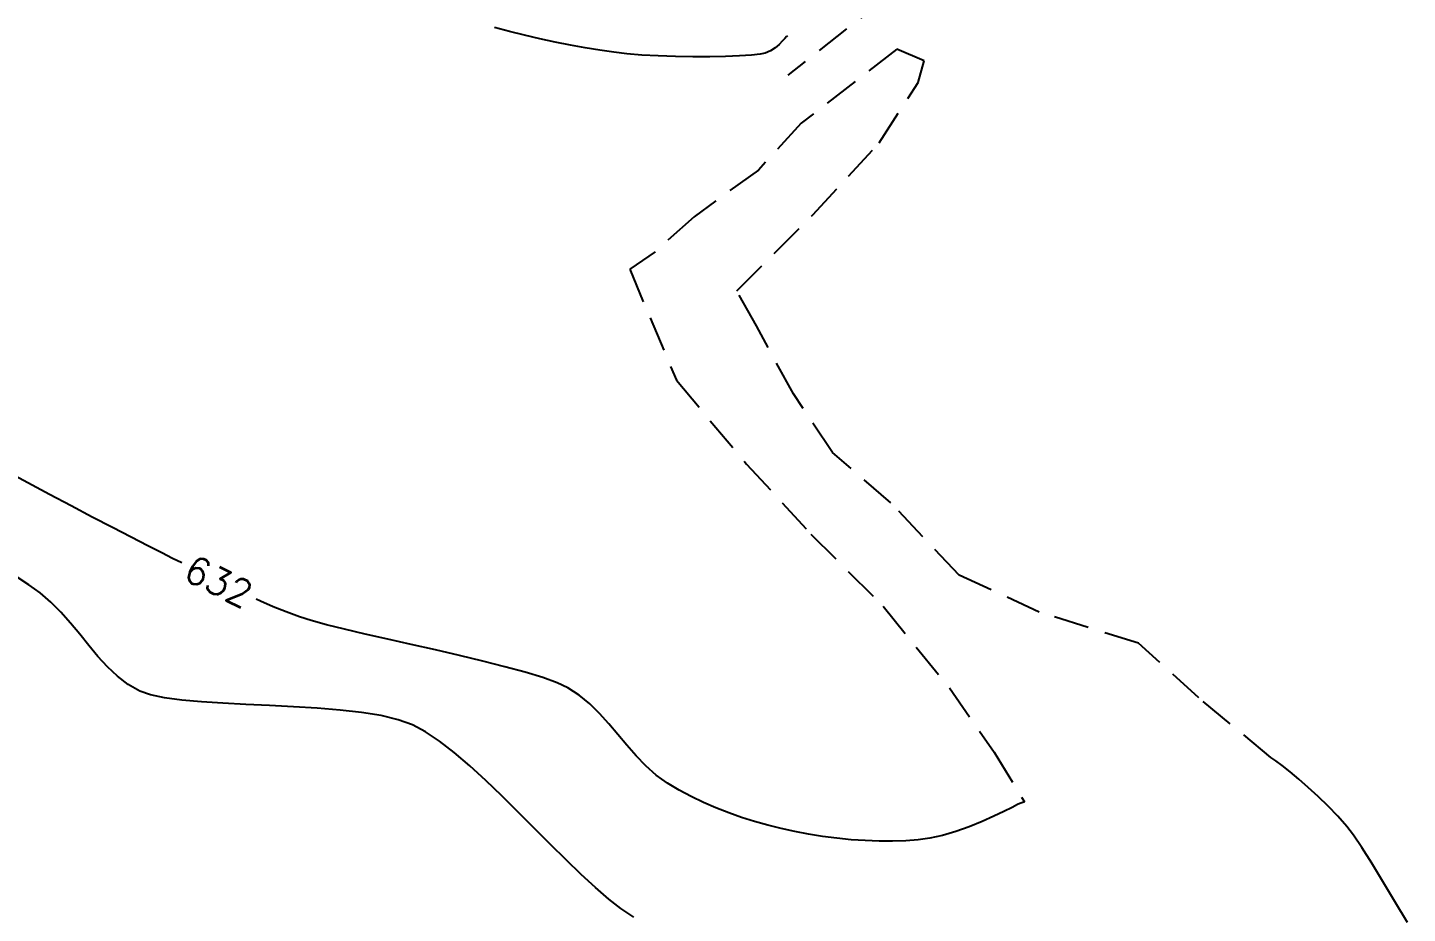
# Model space of a CAD drawing. Header units: feet. Extents: x 26064 to 27719, y 16802 to 28989.
# Drawn here: x 26317.5 to 26440.3, y 17621.1 to 17699.9 of the extents above; entities that cross this region are included whole.
import ezdxf

# ---------------------------------------------------------------- set-up
doc = ezdxf.new("R2010")
doc.units = ezdxf.units.FT
doc.header["$LTSCALE"] = 50
doc.header["$MEASUREMENT"] = 0
doc.linetypes.add('HIDN25', pattern=[0.0938, 0.0625, -0.0313])
doc.layers.add('CONT-MNR', color=55, linetype='HIDN25')
doc.styles.add('l60', font='simplex', dxfattribs={"height": 2.4})

msp = doc.modelspace()

# ---------------------------------------------------------------- linework, layer by layer
at = {"layer": 'CONT-MNR', "color": 7}
for p, q in [((26394.07954, 17702.66971, 631), (26385.16232, 17695.67489, 631)), ((26360.38682, 17699.54449, 631), (26359.06966, 17699.89403, 631)), ((26361.73289, 17699.21036, 631), (26360.38682, 17699.54449, 631)), ((26363.09444, 17698.89476, 631), (26361.73289, 17699.21036, 631)), ((26364.45801, 17698.60086, 631), (26363.09444, 17698.89476, 631)), ((26384.88203, 17698.92504, 631), (26384.66065, 17698.69084, 631)), ((26385.12234, 17699.17525, 631), (26385.0396, 17699.09009, 631)), ((26370.83583, 17697.56672, 631), (26369.66375, 17697.70501, 631)), ((26372.16716, 17697.45371, 631), (26370.83583, 17697.56672, 631)), ((26373.62649, 17697.37372, 631), (26372.16716, 17697.45371, 631)), ((26382.68446, 17697.51731, 631), (26381.90956, 17697.43985, 631)), ((26383.13583, 17697.60672, 631), (26382.68446, 17697.51731, 631)), ((26394.84421, 17697.96401, 632), (26386.34704, 17691.38003, 632)), ((26397.27196, 17696.92446, 632), (26394.84421, 17697.96401, 632)), ((26378.208, 17697.30558, 631), (26376.70335, 17697.30229, 631)), ((26380.86755, 17697.37699, 631), (26379.61488, 17697.33136, 631)), ((26396.7517, 17695.01857, 632), (26397.27196, 17696.92446, 632)), ((26393.28348, 17689.64742, 632), (26396.7517, 17695.01857, 632)), ((26386.34704, 17691.38003, 632), (26382.532, 17687.22173, 632)), ((26387.3875, 17683.23668, 632), (26393.28348, 17689.64742, 632)), ((26382.532, 17687.22173, 632), (26376.80946, 17683.06341, 632)), ((26376.80946, 17683.06341, 632), (26373.34124, 17679.94469, 632)), ((26380.62451, 17676.47943, 632), (26387.3875, 17683.23668, 632)), ((26373.34124, 17679.94469, 632), (26371.08687, 17678.38532, 632)), ((26371.08687, 17678.38532, 632), (26375.24873, 17668.50932, 632)), ((26382.35862, 17673.36068, 632), (26380.62451, 17676.47943, 632)), ((26385.65339, 17667.2965, 632), (26382.35862, 17673.36068, 632)), ((26375.24873, 17668.50932, 632), (26381.49153, 17661.05904, 632)), ((26389.12161, 17662.09862, 632), (26385.65339, 17667.2965, 632)), ((26394.32395, 17657.59378, 632), (26389.12161, 17662.09862, 632)), ((26381.49153, 17661.05904, 632), (26387.21412, 17654.82158, 632)), ((26319.45801, 17658.3514, 632), (26317.54108, 17659.38557, 632)), ((26323.27211, 17656.33764, 632), (26321.38453, 17657.32797, 632)), ((26400.3933, 17651.18304, 632), (26394.32395, 17657.59378, 632)), ((26325.07224, 17655.40276, 632), (26323.27211, 17656.33764, 632)), ((26328.21606, 17653.78871, 632), (26326.7364, 17654.54566, 632)), ((26387.21412, 17654.82158, 632), (26393.6303, 17648.41085, 632)), ((26329.46272, 17653.15425, 632), (26328.21606, 17653.78871, 632)), ((26330.42784, 17652.66463, 632), (26329.46272, 17653.15425, 632)), ((26331.22987, 17652.25701, 632), (26330.42784, 17652.66463, 632)), ((26407.50318, 17647.89105, 632), (26400.3933, 17651.18304, 632)), ((26338.24272, 17648.84773, 632), (26337.85393, 17649.02254, 632)), ((26340.53965, 17647.89555, 632), (26339.38255, 17648.36073, 632)), ((26393.6303, 17648.41085, 632), (26399.52628, 17641.1338, 632)), ((26344.10223, 17646.76084, 632), (26342.74811, 17647.12747, 632)), ((26416.34711, 17645.11886, 632), (26407.50318, 17647.89105, 632)), ((26322.96431, 17644.92058, 633), (26322.15497, 17645.91818, 633)), ((26421.72289, 17640.2675, 632), (26416.34711, 17645.11886, 632)), ((26355.94566, 17644.02018, 632), (26353.80425, 17644.51563, 632)), ((26358.02564, 17643.52125, 632), (26355.94566, 17644.02018, 632)), ((26326.47119, 17641.44521, 633), (26325.51736, 17642.18088, 633)), ((26327.50698, 17640.84491, 633), (26326.47119, 17641.44521, 633)), ((26366.595, 17640.49284, 632), (26365.57784, 17641.15463, 632)), ((26399.52628, 17641.1338, 632), (26403.5147, 17635.41613, 632)), ((26329.71561, 17640.25251, 633), (26328.45396, 17640.51219, 633)), ((26331.24344, 17640.0522, 633), (26329.71561, 17640.25251, 633)), ((26367.52999, 17639.71879, 632), (26366.595, 17640.49284, 632)), ((26428.13225, 17634.96008, 632), (26421.72289, 17640.2675, 632)), ((26341.17922, 17639.46372, 633), (26339.04741, 17639.57183, 633)), ((26347.23314, 17638.9498, 633), (26345.32055, 17639.16635, 633)), ((26369.23301, 17637.9402, 632), (26368.4027, 17638.85905, 632)), ((26370.0408, 17636.98884, 632), (26369.23301, 17637.9402, 632)), ((26354.16061, 17636.40587, 633), (26352.91429, 17637.24562, 633)), ((26355.48013, 17635.37969, 633), (26354.16061, 17636.40587, 633)), ((26370.84596, 17636.03153, 632), (26370.0408, 17636.98884, 632)), ((26356.85706, 17634.20108, 633), (26355.48013, 17635.37969, 633)), ((26372.52788, 17634.20545, 632), (26371.66835, 17635.09488, 632)), ((26403.5147, 17635.41613, 632), (26406.19758, 17630.99166, 632)), ((26358.2756, 17632.90407, 633), (26356.85706, 17634.20108, 633)), ((26374.43784, 17632.67463, 632), (26373.44441, 17633.38984, 632)), ((26361.17426, 17630.09087, 633), (26359.71993, 17631.52266, 633)), ((26377.65142, 17630.93856, 632), (26376.55926, 17631.4675, 632)), ((26433.22296, 17630.61763, 632), (26432.33937, 17631.47716, 632)), ((26362.62278, 17628.64272, 633), (26361.17426, 17630.09087, 633)), ((26404.38528, 17630.14601, 632), (26403.48031, 17629.71736, 632)), ((26405.79784, 17630.85463, 632), (26405.59024, 17630.75096, 632)), ((26405.96062, 17630.91355, 632), (26405.79784, 17630.85463, 632)), ((26406.15147, 17630.97736, 632), (26406.07007, 17630.95115, 632)), ((26403.48031, 17629.71736, 632), (26402.43524, 17629.25299, 632)), ((26385.76784, 17628.36463, 632), (26384.56655, 17628.63124, 632)), ((26386.99206, 17628.12848, 632), (26385.76784, 17628.36463, 632)), ((26389.50901, 17627.76252, 632), (26388.24312, 17627.92725, 632)), ((26396.74403, 17627.62945, 632), (26395.64107, 17627.54187, 632)), ((26398.92139, 17628.00873, 632), (26397.77784, 17627.76463, 632)), ((26400.1096, 17628.36237, 632), (26398.92139, 17628.00873, 632)), ((26436.22714, 17626.93007, 632), (26435.48457, 17628.04081, 632)), ((26365.43919, 17625.83337, 633), (26364.04969, 17627.21222, 633)), ((26437.10156, 17625.53914, 632), (26436.22714, 17626.93007, 632)), ((26366.77547, 17624.54021, 633), (26365.43919, 17625.83337, 633)), ((26439.14992, 17622.1437, 632), (26438.08382, 17623.92477, 632)), ((26370.30698, 17621.51491, 633), (26369.22517, 17622.34696, 633))]:
    msp.add_line(p, q, dxfattribs=at)
at = {"layer": 'CONT-MNR', "color": 7, "extrusion": (0.714348, -0.699791, 0)}
msp.add_line((26384.66065, 17698.69084, 631), (26384.37984, 17698.40419, 631), dxfattribs=at)
at = {"layer": 'CONT-MNR', "color": 7, "extrusion": (0.723326, -0.690506, 0)}
msp.add_line((26385.0396, 17699.09009, 631), (26384.88203, 17698.92504, 631), dxfattribs=at)
at = {"layer": 'CONT-MNR', "color": 7, "extrusion": (-0.195168, -0.98077, 0)}
msp.add_line((26365.81017, 17698.33179, 631), (26364.45801, 17698.60086, 631), dxfattribs=at)
at = {"layer": 'CONT-MNR', "color": 7, "extrusion": (-0.178718, -0.9839, 0)}
msp.add_line((26367.13747, 17698.09069, 631), (26365.81017, 17698.33179, 631), dxfattribs=at)
at = {"layer": 'CONT-MNR', "color": 7, "extrusion": (-0.160776, -0.986991, 0)}
msp.add_line((26368.42648, 17697.88072, 631), (26367.13747, 17698.09069, 631), dxfattribs=at)
at = {"layer": 'CONT-MNR', "color": 7, "extrusion": (-0.140601, -0.990066, 0)}
msp.add_line((26369.66375, 17697.70501, 631), (26368.42648, 17697.88072, 631), dxfattribs=at)
at = {"layer": 'CONT-MNR', "color": 7, "extrusion": (0.060217, -0.998185, 0)}
msp.add_line((26381.90956, 17697.43985, 631), (26380.86755, 17697.37699, 631), dxfattribs=at)
at = {"layer": 'CONT-MNR', "color": 7, "extrusion": (0.40514, -0.914254, 0)}
msp.add_line((26383.62166, 17697.822, 631), (26383.13583, 17697.60672, 631), dxfattribs=at)
at = {"layer": 'CONT-MNR', "color": 7, "extrusion": (0.55327, -0.833002, 0)}
msp.add_line((26384.02288, 17698.08849, 631), (26383.62166, 17697.822, 631), dxfattribs=at)
at = {"layer": 'CONT-MNR', "color": 7, "extrusion": (0.662483, -0.749077, 0)}
msp.add_line((26384.37984, 17698.40419, 631), (26384.02288, 17698.08849, 631), dxfattribs=at)
at = {"layer": 'CONT-MNR', "color": 7, "extrusion": (-0.032379, -0.999476, 0)}
msp.add_line((26375.15736, 17697.32413, 631), (26373.62649, 17697.37372, 631), dxfattribs=at)
at = {"layer": 'CONT-MNR', "color": 7, "extrusion": (-0.014123, -0.9999, 0)}
msp.add_line((26376.70335, 17697.30229, 631), (26375.15736, 17697.32413, 631), dxfattribs=at)
at = {"layer": 'CONT-MNR', "color": 7, "extrusion": (0.01832, -0.999832, 0)}
msp.add_line((26379.61488, 17697.33136, 631), (26378.208, 17697.30558, 631), dxfattribs=at)
at = {"layer": 'CONT-MNR', "color": 7, "extrusion": (-0.481994, -0.876175, 0)}
msp.add_line((26317.54108, 17659.38557, 632), (26315.68225, 17660.40813, 632), dxfattribs=at)
at = {"layer": 'CONT-MNR', "color": 7, "extrusion": (-0.469142, -0.883123, 0)}
msp.add_line((26321.38453, 17657.32797, 632), (26319.45801, 17658.3514, 632), dxfattribs=at)
at = {"layer": 'CONT-MNR', "color": 7, "extrusion": (-0.457873, -0.889018, 0)}
msp.add_line((26326.7364, 17654.54566, 632), (26325.07224, 17655.40276, 632), dxfattribs=at)
at = {"layer": 'CONT-MNR', "color": 7, "extrusion": (0.554959, 0.831878, 0)}
msp.add_line((26317.63058, 17650.3167, 633), (26316.60609, 17651.00015, 633), dxfattribs=at)
at = {"layer": 'CONT-MNR', "color": 7, "extrusion": (0.588098, 0.80879, 0)}
msp.add_line((26318.63698, 17649.58491, 633), (26317.63058, 17650.3167, 633), dxfattribs=at)
at = {"layer": 'CONT-MNR', "color": 7, "extrusion": (-0.646578, -0.762848, 0)}
msp.add_line((26319.59525, 17648.77269, 633), (26318.63698, 17649.58491, 633), dxfattribs=at)
at = {"layer": 'CONT-MNR', "color": 7, "extrusion": (0.709848, 0.704355, 0)}
msp.add_line((26320.48878, 17647.87219, 633), (26319.59525, 17648.77269, 633), dxfattribs=at)
at = {"layer": 'CONT-MNR', "color": 7, "extrusion": (-0.392903, -0.91958, 0)}
msp.add_line((26339.38255, 17648.36073, 632), (26338.24272, 17648.84773, 632), dxfattribs=at)
at = {"layer": 'CONT-MNR', "color": 7, "extrusion": (0.750093, 0.661333, 0)}
msp.add_line((26321.33591, 17646.91137, 633), (26320.48878, 17647.87219, 633), dxfattribs=at)
at = {"layer": 'CONT-MNR', "color": 7, "extrusion": (-0.350498, -0.936564, 0)}
msp.add_line((26341.71784, 17647.45463, 632), (26340.53965, 17647.89555, 632), dxfattribs=at)
at = {"layer": 'CONT-MNR', "color": 7, "extrusion": (0.302652, 0.953101, 0)}
msp.add_line((26342.74811, 17647.12747, 632), (26341.71784, 17647.45463, 632), dxfattribs=at)
at = {"layer": 'CONT-MNR', "color": 7, "extrusion": (0.771495, 0.636235, 0)}
msp.add_line((26322.15497, 17645.91818, 633), (26321.33591, 17646.91137, 633), dxfattribs=at)
at = {"layer": 'CONT-MNR', "color": 7, "extrusion": (-0.239846, -0.970811, 0)}
msp.add_line((26345.72517, 17646.35988, 632), (26344.10223, 17646.76084, 632), dxfattribs=at)
at = {"layer": 'CONT-MNR', "color": 7, "extrusion": (-0.228023, -0.973656, 0)}
msp.add_line((26347.56188, 17645.92974, 632), (26345.72517, 17646.35988, 632), dxfattribs=at)
at = {"layer": 'CONT-MNR', "color": 7, "extrusion": (-0.221935, -0.975061, 0)}
msp.add_line((26349.55732, 17645.47555, 632), (26347.56188, 17645.92974, 632), dxfattribs=at)
at = {"layer": 'CONT-MNR', "color": 7, "extrusion": (0.765804, 0.643075, 0)}
msp.add_line((26323.78227, 17643.94652, 633), (26322.96431, 17644.92058, 633), dxfattribs=at)
at = {"layer": 'CONT-MNR', "color": 7, "extrusion": (-0.219857, -0.975532, 0)}
msp.add_line((26351.65646, 17645.00247, 632), (26349.55732, 17645.47555, 632), dxfattribs=at)
at = {"layer": 'CONT-MNR', "color": 7, "extrusion": (-0.221062, -0.97526, 0)}
msp.add_line((26353.80425, 17644.51563, 632), (26351.65646, 17645.00247, 632), dxfattribs=at)
at = {"layer": 'CONT-MNR', "color": 7, "extrusion": (0.73746, 0.675391, 0)}
msp.add_line((26324.62717, 17643.02397, 633), (26323.78227, 17643.94652, 633), dxfattribs=at)
at = {"layer": 'CONT-MNR', "color": 7, "extrusion": (-0.245493, -0.969398, 0)}
msp.add_line((26359.98916, 17643.02401, 632), (26358.02564, 17643.52125, 632), dxfattribs=at)
at = {"layer": 'CONT-MNR', "color": 7, "extrusion": (-0.687636, -0.726055, 0)}
msp.add_line((26325.51736, 17642.18088, 633), (26324.62717, 17643.02397, 633), dxfattribs=at)
at = {"layer": 'CONT-MNR', "color": 7, "extrusion": (-0.263967, -0.964532, 0)}
msp.add_line((26361.78118, 17642.53358, 632), (26359.98916, 17643.02401, 632), dxfattribs=at)
at = {"layer": 'CONT-MNR', "color": 7, "extrusion": (-0.29229, -0.95633, 0)}
msp.add_line((26363.34666, 17642.05511, 632), (26361.78118, 17642.53358, 632), dxfattribs=at)
at = {"layer": 'CONT-MNR', "color": 7, "extrusion": (-0.338175, -0.941083, 0)}
msp.add_line((26364.63056, 17641.59374, 632), (26363.34666, 17642.05511, 632), dxfattribs=at)
at = {"layer": 'CONT-MNR', "color": 7, "extrusion": (-0.420566, -0.907262, 0)}
msp.add_line((26365.57784, 17641.15463, 632), (26364.63056, 17641.59374, 632), dxfattribs=at)
at = {"layer": 'CONT-MNR', "color": 7, "extrusion": (-0.33148, -0.943462, 0)}
msp.add_line((26328.45396, 17640.51219, 633), (26327.50698, 17640.84491, 633), dxfattribs=at)
at = {"layer": 'CONT-MNR', "color": 7, "extrusion": (-0.088208, -0.996102, 0)}
msp.add_line((26332.98901, 17639.89762, 633), (26331.24344, 17640.0522, 633), dxfattribs=at)
at = {"layer": 'CONT-MNR', "color": 7, "extrusion": (-0.063838, -0.99796, 0)}
msp.add_line((26334.90384, 17639.77513, 633), (26332.98901, 17639.89762, 633), dxfattribs=at)
at = {"layer": 'CONT-MNR', "color": 7, "extrusion": (-0.051048, -0.998696, 0)}
msp.add_line((26336.93946, 17639.67108, 633), (26334.90384, 17639.77513, 633), dxfattribs=at)
at = {"layer": 'CONT-MNR', "color": 7, "extrusion": (-0.047034, -0.998893, 0)}
msp.add_line((26339.04741, 17639.57183, 633), (26336.93946, 17639.67108, 633), dxfattribs=at)
at = {"layer": 'CONT-MNR', "color": 7, "extrusion": (-0.061864, -0.998085, 0)}
msp.add_line((26343.28643, 17639.33311, 633), (26341.17922, 17639.46372, 633), dxfattribs=at)
at = {"layer": 'CONT-MNR', "color": 7, "extrusion": (-0.081706, -0.996656, 0)}
msp.add_line((26345.32055, 17639.16635, 633), (26343.28643, 17639.33311, 633), dxfattribs=at)
at = {"layer": 'CONT-MNR', "color": 7, "extrusion": (-0.158642, -0.987336, 0)}
msp.add_line((26348.97572, 17638.6698, 633), (26347.23314, 17638.9498, 633), dxfattribs=at)
at = {"layer": 'CONT-MNR', "color": 7, "extrusion": (-0.228112, -0.973635, 0)}
msp.add_line((26350.49982, 17638.31272, 633), (26348.97572, 17638.6698, 633), dxfattribs=at)
at = {"layer": 'CONT-MNR', "color": 7, "extrusion": (-0.701794, -0.71238, 0)}
msp.add_line((26368.4027, 17638.85905, 632), (26367.52999, 17639.71879, 632), dxfattribs=at)
at = {"layer": 'CONT-MNR', "color": 7, "extrusion": (0.335558, 0.94202, 0)}
msp.add_line((26351.75698, 17637.86491, 633), (26350.49982, 17638.31272, 633), dxfattribs=at)
at = {"layer": 'CONT-MNR', "color": 7, "extrusion": (-0.471812, -0.881699, 0)}
msp.add_line((26352.91429, 17637.24562, 633), (26351.75698, 17637.86491, 633), dxfattribs=at)
at = {"layer": 'CONT-MNR', "color": 7, "extrusion": (0.751453, 0.659787, 0)}
msp.add_line((26371.66835, 17635.09488, 632), (26370.84596, 17636.03153, 632), dxfattribs=at)
at = {"layer": 'CONT-MNR', "color": 7, "extrusion": (-0.563195, -0.826324, 0)}
msp.add_line((26428.565, 17634.66513, 632), (26428.13225, 17634.96008, 632), dxfattribs=at)
at = {"layer": 'CONT-MNR', "color": 7, "extrusion": (0.66478, 0.74704, 0)}
msp.add_line((26373.44441, 17633.38984, 632), (26372.52788, 17634.20545, 632), dxfattribs=at)
at = {"layer": 'CONT-MNR', "color": 7, "extrusion": (0.599499, 0.800375, 0)}
msp.add_line((26429.14196, 17634.23298, 632), (26428.565, 17634.66513, 632), dxfattribs=at)
at = {"layer": 'CONT-MNR', "color": 7, "extrusion": (-0.622826, -0.78236, 0)}
msp.add_line((26429.83551, 17633.68085, 632), (26429.14196, 17634.23298, 632), dxfattribs=at)
at = {"layer": 'CONT-MNR', "color": 7, "extrusion": (-0.641777, -0.766891, 0)}
msp.add_line((26430.61801, 17633.02601, 632), (26429.83551, 17633.68085, 632), dxfattribs=at)
at = {"layer": 'CONT-MNR', "color": 7, "extrusion": (-0.691189, -0.722674, 0)}
msp.add_line((26359.71993, 17631.52266, 633), (26358.2756, 17632.90407, 633), dxfattribs=at)
at = {"layer": 'CONT-MNR', "color": 7, "extrusion": (-0.514196, -0.857673, 0)}
msp.add_line((26375.48765, 17632.04524, 632), (26374.43784, 17632.67463, 632), dxfattribs=at)
at = {"layer": 'CONT-MNR', "color": 7, "extrusion": (-0.659495, -0.751709, 0)}
msp.add_line((26431.46184, 17632.2857, 632), (26430.61801, 17633.02601, 632), dxfattribs=at)
at = {"layer": 'CONT-MNR', "color": 7, "extrusion": (-0.474562, -0.880222, 0)}
msp.add_line((26376.55926, 17631.4675, 632), (26375.48765, 17632.04524, 632), dxfattribs=at)
at = {"layer": 'CONT-MNR', "color": 7, "extrusion": (-0.677609, -0.735422, 0)}
msp.add_line((26432.33937, 17631.47716, 632), (26431.46184, 17632.2857, 632), dxfattribs=at)
at = {"layer": 'CONT-MNR', "color": 7, "extrusion": (-0.398525, -0.917158, 0)}
msp.add_line((26378.7629, 17630.4556, 632), (26377.65142, 17630.93856, 632), dxfattribs=at)
at = {"layer": 'CONT-MNR', "color": 7, "extrusion": (-0.36284, -0.931851, 0)}
msp.add_line((26379.89245, 17630.01578, 632), (26378.7629, 17630.4556, 632), dxfattribs=at)
at = {"layer": 'CONT-MNR', "color": 7, "extrusion": (0.329087, 0.9443, 0)}
msp.add_line((26381.03883, 17629.61627, 632), (26379.89245, 17630.01578, 632), dxfattribs=at)
at = {"layer": 'CONT-MNR', "color": 7, "extrusion": (-0.444505, 0.895776, 0)}
msp.add_line((26405.10399, 17630.50265, 632), (26404.38528, 17630.14601, 632), dxfattribs=at)
at = {"layer": 'CONT-MNR', "color": 7, "extrusion": (0.454795, -0.890596, 0)}
msp.add_line((26405.59024, 17630.75096, 632), (26405.10399, 17630.50265, 632), dxfattribs=at)
at = {"layer": 'CONT-MNR', "color": 7, "extrusion": (-0.324885, 0.945753, 0)}
msp.add_line((26406.07007, 17630.95115, 632), (26405.96062, 17630.91355, 632), dxfattribs=at)
at = {"layer": 'CONT-MNR', "color": 7, "extrusion": (0.296185, -0.955131, 0)}
msp.add_line((26406.19758, 17630.99166, 632), (26406.15147, 17630.97736, 632), dxfattribs=at)
at = {"layer": 'CONT-MNR', "color": 7, "extrusion": (0.719571, 0.694419, 0)}
msp.add_line((26434.085, 17629.72438, 632), (26433.22296, 17630.61763, 632), dxfattribs=at)
at = {"layer": 'CONT-MNR', "color": 7, "extrusion": (-0.297467, -0.954732, 0)}
msp.add_line((26382.2008, 17629.25423, 632), (26381.03883, 17629.61627, 632), dxfattribs=at)
at = {"layer": 'CONT-MNR', "color": 7, "extrusion": (-0.268131, -0.963382, 0)}
msp.add_line((26383.37712, 17628.92683, 632), (26382.2008, 17629.25423, 632), dxfattribs=at)
at = {"layer": 'CONT-MNR', "color": 7, "extrusion": (-0.241178, -0.970481, 0)}
msp.add_line((26384.56655, 17628.63124, 632), (26383.37712, 17628.92683, 632), dxfattribs=at)
at = {"layer": 'CONT-MNR', "color": 7, "extrusion": (0.338475, -0.940976, 0)}
msp.add_line((26401.29628, 17628.78922, 632), (26400.1096, 17628.36237, 632), dxfattribs=at)
at = {"layer": 'CONT-MNR', "color": 7, "extrusion": (-0.377118, 0.926165, 0)}
msp.add_line((26402.43524, 17629.25299, 632), (26401.29628, 17628.78922, 632), dxfattribs=at)
at = {"layer": 'CONT-MNR', "color": 7, "extrusion": (0.745705, 0.666276, 0)}
msp.add_line((26434.89784, 17628.81463, 632), (26434.085, 17629.72438, 632), dxfattribs=at)
at = {"layer": 'CONT-MNR', "color": 7, "extrusion": (0.796841, 0.604189, 0)}
msp.add_line((26435.48457, 17628.04081, 632), (26434.89784, 17628.81463, 632), dxfattribs=at)
at = {"layer": 'CONT-MNR', "color": 7, "extrusion": (0.707996, 0.706217, 0)}
msp.add_line((26364.04969, 17627.21222, 633), (26362.62278, 17628.64272, 633), dxfattribs=at)
at = {"layer": 'CONT-MNR', "color": 7, "extrusion": (-0.158808, -0.987309, 0)}
msp.add_line((26388.24312, 17627.92725, 632), (26386.99206, 17628.12848, 632), dxfattribs=at)
at = {"layer": 'CONT-MNR', "color": 7, "extrusion": (-0.099328, -0.995055, 0)}
msp.add_line((26390.77773, 17627.63587, 632), (26389.50901, 17627.76252, 632), dxfattribs=at)
at = {"layer": 'CONT-MNR', "color": 7, "extrusion": (-0.068887, -0.997624, 0)}
msp.add_line((26392.0373, 17627.5489, 632), (26390.77773, 17627.63587, 632), dxfattribs=at)
at = {"layer": 'CONT-MNR', "color": 7, "extrusion": (-0.03689, -0.999319, 0)}
msp.add_line((26393.27571, 17627.50318, 632), (26392.0373, 17627.5489, 632), dxfattribs=at)
at = {"layer": 'CONT-MNR', "color": 7, "extrusion": (-0.002382, -0.999997, 0)}
msp.add_line((26394.48096, 17627.50031, 632), (26393.27571, 17627.50318, 632), dxfattribs=at)
at = {"layer": 'CONT-MNR', "color": 7, "extrusion": (0.035801, -0.999359, 0)}
msp.add_line((26395.64107, 17627.54187, 632), (26394.48096, 17627.50031, 632), dxfattribs=at)
at = {"layer": 'CONT-MNR', "color": 7, "extrusion": (0.129655, -0.991559, 0)}
msp.add_line((26397.77784, 17627.76463, 632), (26396.74403, 17627.62945, 632), dxfattribs=at)
at = {"layer": 'CONT-MNR', "color": 7, "extrusion": (0.854293, 0.519791, 0)}
msp.add_line((26438.08382, 17623.92477, 632), (26437.10156, 17625.53914, 632), dxfattribs=at)
at = {"layer": 'CONT-MNR', "color": 7, "extrusion": (-0.679435, -0.733736, 0)}
msp.add_line((26368.04273, 17623.36673, 633), (26366.77547, 17624.54021, 633), dxfattribs=at)
at = {"layer": 'CONT-MNR', "color": 7, "extrusion": (-0.653096, -0.757275, 0)}
msp.add_line((26369.22517, 17622.34696, 633), (26368.04273, 17623.36673, 633), dxfattribs=at)
at = {"layer": 'CONT-MNR', "color": 7, "extrusion": (0.556839, 0.830621, 0)}
msp.add_line((26371.44893, 17620.74936, 633), (26370.30698, 17621.51491, 633), dxfattribs=at)
at = {"layer": 'CONT-MNR', "color": 7, "extrusion": (0.859228, 0.511594, 0)}
msp.add_line((26440.27586, 17620.25266, 632), (26439.14992, 17622.1437, 632), dxfattribs=at)

# ---------------------------------------------------------------- texts
at = {"layer": 'CONT-MNR', "color": 7, "style": 'l60'}
msp.add_text('632', height=2.4, rotation=333.6123244, dxfattribs=at).set_placement((26331.22361, 17650.8944, 632))

doc.saveas('drawing.dxf')
